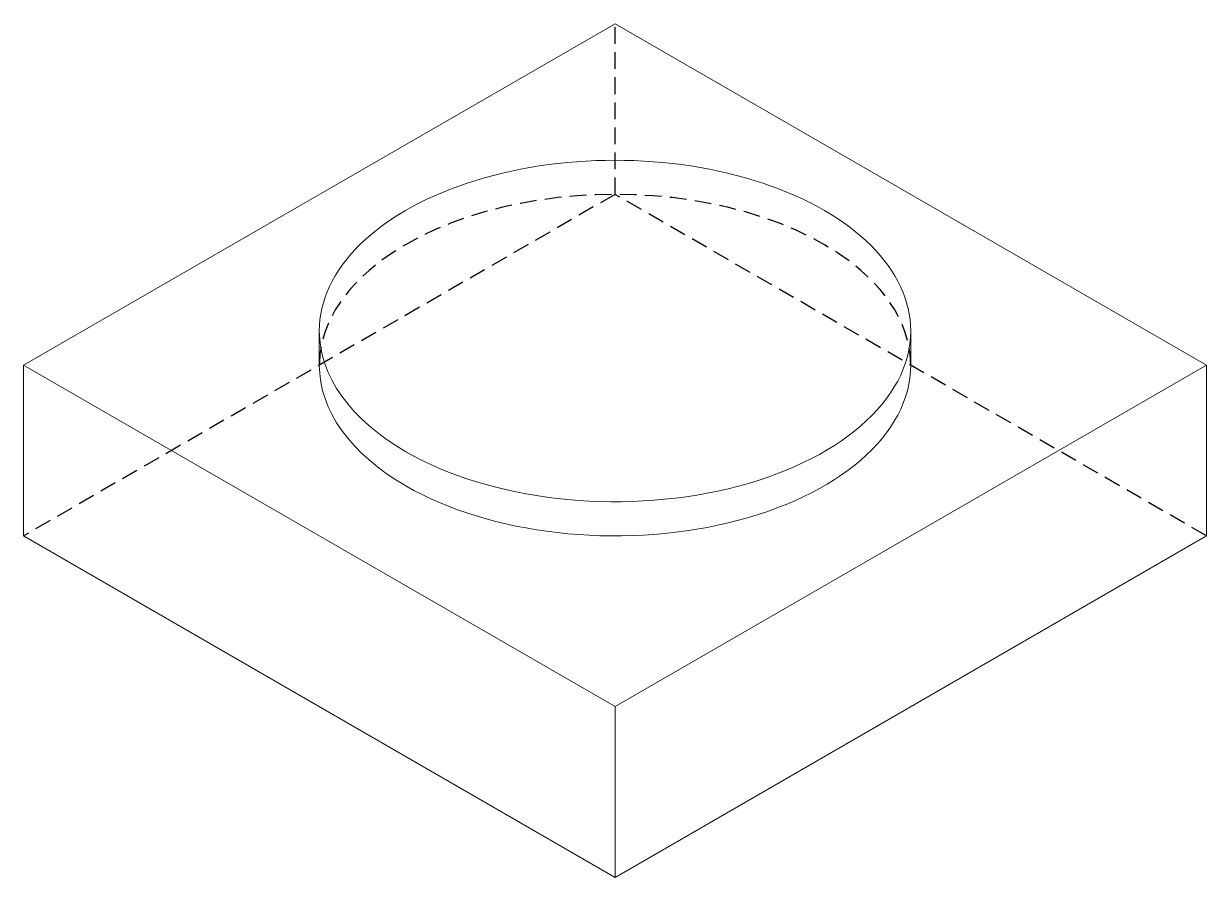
# Model space of a CAD drawing. Extents: x -14.1 to 14.1, y -8.2 to 12.2.
import ezdxf

# ---------------------------------------------------------------- set-up
doc = ezdxf.new("R2010")
doc.units = 0
doc.linetypes.add('Dash', pattern=[0.6, 0.4, -0.2])
doc.linetypes.add('Solid', pattern=[0])
doc.layers.add('HiddenSharp', color=7, linetype='Dash')
doc.layers.add('VisibleOutline', color=7, linetype='Solid', lineweight=20)
doc.layers.add('VisibleSharp', color=7, linetype='Solid', lineweight=20)

msp = doc.modelspace()

# ---------------------------------------------------------------- linework, layer by layer
at = {"layer": 'HiddenSharp'}
for p, q in [((0, 8.165), (0, 12.247)), ((0, 8.165), (-14.142, 0)), ((14.142, 0), (0, 8.165))]:
    msp.add_line(p, q, dxfattribs=at)
msp.add_ellipse((0, 4.082), major_axis=(7.071, 0), ratio=0.57735, start_param=0, end_param=3.141593, dxfattribs=at)
at = {"layer": 'VisibleOutline'}
for p, q in [((-7.071, 4.899), (-7.071, 4.082)), ((7.071, 4.899), (7.071, 4.082))]:
    msp.add_line(p, q, dxfattribs=at)
at = {"layer": 'VisibleSharp'}
for p, q in [((-14.142, 4.082), (0, 12.247)), ((0, 12.247), (14.142, 4.082)), ((0, -4.082), (-14.142, 4.082)), ((-14.142, 4.082), (-14.142, 0)), ((14.142, 4.082), (0, -4.082)), ((14.142, 0), (14.142, 4.082)), ((-14.142, 0), (0, -8.165)), ((0, -8.165), (14.142, 0)), ((0, -8.165), (0, -4.082))]:
    msp.add_line(p, q, dxfattribs=at)
for centre, start_param, end_param in [((0, 4.899), 0, 3.141593), ((0, 4.899), 3.141593, 3.926991), ((0, 4.899), 3.926991, 6.283185), ((0, 4.082), 3.141593, 3.926991), ((0, 4.082), 3.926991, 6.283185)]:
    msp.add_ellipse(centre, major_axis=(7.071, 0), ratio=0.57735, start_param=start_param, end_param=end_param, dxfattribs=at)

doc.saveas('drawing.dxf')
